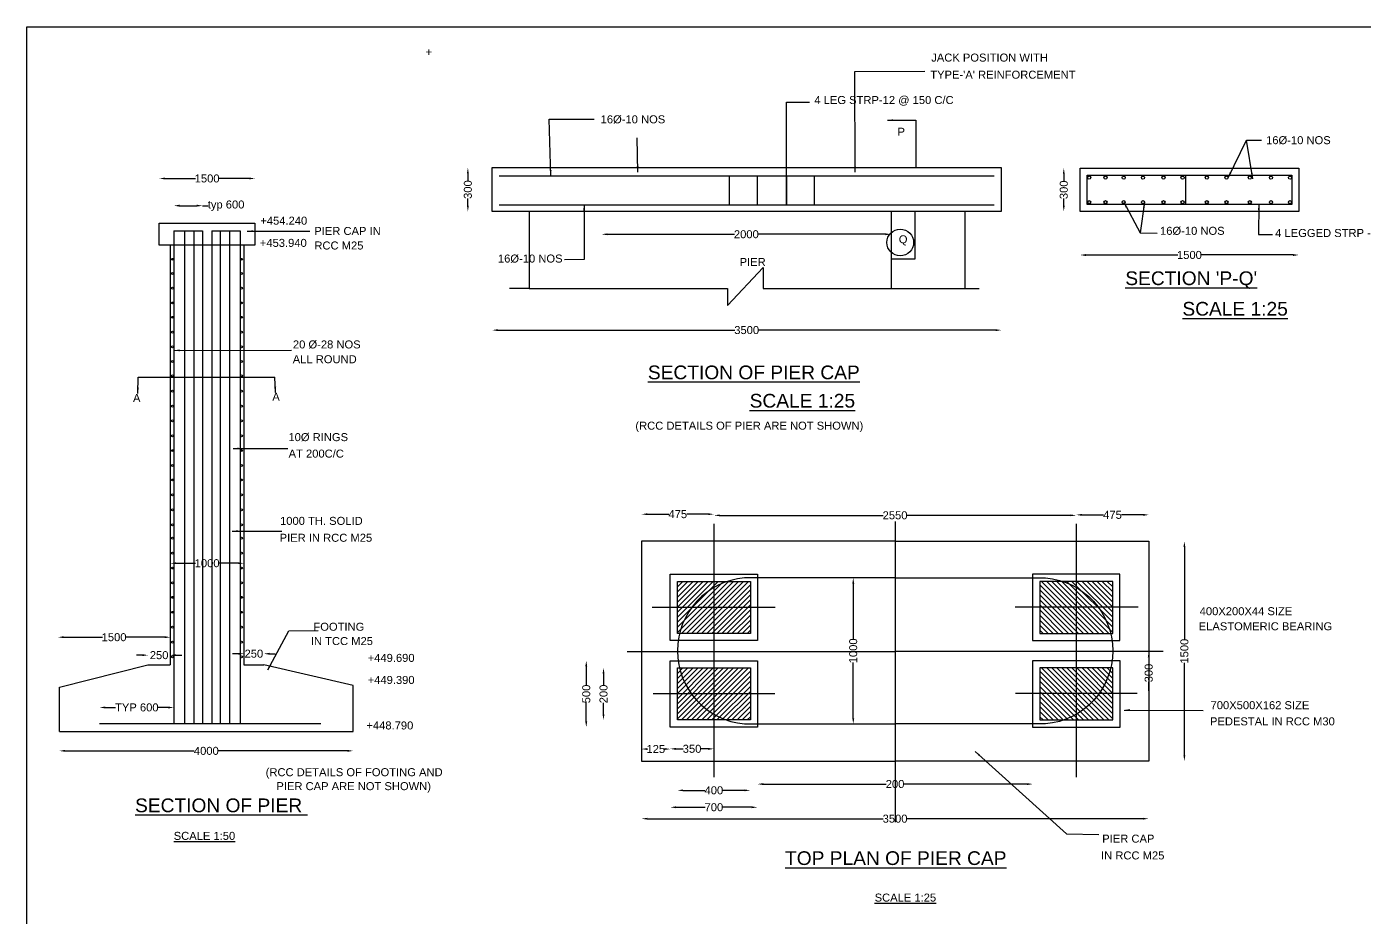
# Model space of a CAD drawing. Header units: millimetres. Extents: x -53247737 to -53220904, y 22139630 to 22157452.
# Drawn here: x -53247737 to -53236037, y 22149664 to 22157452 of the extents above; entities that cross this region are included whole.
import ezdxf

# ---------------------------------------------------------------- set-up
doc = ezdxf.new("R2010")
doc.units = ezdxf.units.MM
doc.header["$MEASUREMENT"] = 0
doc.layers.add('DIMENSION', color=7, linetype='Continuous')
doc.styles.get("Standard").update_dxf_attribs({"font": 'arial.ttf', "height": 70})
doc.dimstyles.get("Standard").update_dxf_attribs({"dimtxt": 50, "dimasz": 50, "dimexe": 0.18, "dimexo": 0.0625, "dimgap": 0.09, "dimtad": 0, "dimdec": 0, "dimzin": 0, "dimdsep": 46, "dimtxsty": 'Standard', "dimcen": 0.09, "dimse1": 1, "dimse2": 1, "dimadec": 0, "dimazin": 0, "dimtfac": 1, "dimtdec": 0, "dimtofl": 0, "dimtmove": 0, "dimatfit": 3, "dimfxl": 1, "dimtolj": 1, "dimtzin": 0, "dimarcsym": 0})

# ---------------------------------------------------------------- blocks, each defined once
blk = doc.blocks.new('*D54')
at = {"layer": 'Defpoints', "color": 0, "transparency": 16777216}
for p in [(-53246200, 22155887), (-53246450, 22155668), (-53246200, 22155668)]:
    blk.add_point(p, dxfattribs=at)
at = {"layer": 'DIMENSION', "color": 0, "lineweight": -2, "transparency": 16777216}
for p, q in [((-53246400, 22155887), (-53246250, 22155887)), ((-53246200, 22155887), (-53246150, 22155887))]:
    blk.add_line(p, q, dxfattribs=at)
at = {"layer": 'DIMENSION', "color": 0, "transparency": 16777216}
for points in [[(-53246400, 22155896), (-53246400, 22155879), (-53246450, 22155887)], [(-53246250, 22155896), (-53246250, 22155879), (-53246200, 22155887)]]:
    blk.add_solid(points, dxfattribs=at)
at = {"layer": 'DIMENSION', "color": 0, "transparency": 16777216, "insert": (-53245993, 22155887), "char_height": 70, "attachment_point": 5}
blk.add_mtext('\\A1;typ 600', dxfattribs=at)
blk = doc.blocks.new('*D55')
at = {"layer": 'Defpoints', "color": 0, "transparency": 16777216}
for p in [(-53245740, 22156125), (-53246578, 22155733), (-53245740, 22155733)]:
    blk.add_point(p, dxfattribs=at)
at = {"layer": 'DIMENSION', "color": 0, "lineweight": -2, "transparency": 16777216}
for p, q in [((-53246528, 22156125), (-53246260, 22156125)), ((-53245790, 22156125), (-53246058, 22156125))]:
    blk.add_line(p, q, dxfattribs=at)
at = {"layer": 'DIMENSION', "color": 0, "transparency": 16777216}
for points in [[(-53246528, 22156133), (-53246528, 22156117), (-53246578, 22156125)], [(-53245790, 22156133), (-53245790, 22156117), (-53245740, 22156125)]]:
    blk.add_solid(points, dxfattribs=at)
at = {"layer": 'DIMENSION', "color": 0, "transparency": 16777216, "insert": (-53246159, 22156125), "char_height": 70, "attachment_point": 5}
blk.add_mtext('\\A1;1500', dxfattribs=at)
blk = doc.blocks.new('*D56')
at = {"layer": 'Defpoints', "color": 0, "transparency": 16777216}
for p in [(-53246481, 22152760), (-53245837, 22152760), (-53245837, 22152760)]:
    blk.add_point(p, dxfattribs=at)
at = {"layer": 'DIMENSION', "color": 0, "lineweight": -2, "transparency": 16777216}
for p, q in [((-53246431, 22152760), (-53246260, 22152760)), ((-53245887, 22152760), (-53246058, 22152760))]:
    blk.add_line(p, q, dxfattribs=at)
at = {"layer": 'DIMENSION', "color": 0, "transparency": 16777216}
for points in [[(-53246431, 22152768), (-53246431, 22152752), (-53246481, 22152760)], [(-53245887, 22152768), (-53245887, 22152752), (-53245837, 22152760)]]:
    blk.add_solid(points, dxfattribs=at)
at = {"layer": 'DIMENSION', "color": 0, "transparency": 16777216, "insert": (-53246159, 22152760), "char_height": 70, "attachment_point": 5}
blk.add_mtext('\\A1;1000', dxfattribs=at)
blk = doc.blocks.new('*D57')
at = {"layer": 'Defpoints', "color": 0, "transparency": 16777216}
for p in [(-53246676, 22151956), (-53246676, 22151871), (-53246481, 22151871)]:
    blk.add_point(p, dxfattribs=at)
at = {"layer": 'DIMENSION', "color": 0, "lineweight": -2, "transparency": 16777216}
for p, q in [((-53246726, 22151956), (-53246776, 22151956)), ((-53246431, 22151956), (-53246381, 22151956))]:
    blk.add_line(p, q, dxfattribs=at)
at = {"layer": 'DIMENSION', "color": 0, "transparency": 16777216}
for points in [[(-53246726, 22151965), (-53246726, 22151948), (-53246676, 22151956)], [(-53246431, 22151965), (-53246431, 22151948), (-53246481, 22151956)]]:
    blk.add_solid(points, dxfattribs=at)
at = {"layer": 'DIMENSION', "color": 0, "transparency": 16777216, "insert": (-53246579, 22151956), "char_height": 70, "attachment_point": 5}
blk.add_mtext('\\A1;250', dxfattribs=at)
blk = doc.blocks.new('*D58')
at = {"layer": 'Defpoints', "color": 0, "transparency": 16777216}
for p in [(-53247464, 22152118), (-53247464, 22152113), (-53246481, 22152104)]:
    blk.add_point(p, dxfattribs=at)
at = {"layer": 'DIMENSION', "color": 0, "lineweight": -2, "transparency": 16777216}
for p, q in [((-53247414, 22152113), (-53247074, 22152113)), ((-53246531, 22152113), (-53246871, 22152113))]:
    blk.add_line(p, q, dxfattribs=at)
at = {"layer": 'DIMENSION', "color": 0, "transparency": 16777216}
for points in [[(-53247414, 22152122), (-53247414, 22152105), (-53247464, 22152113)], [(-53246531, 22152122), (-53246531, 22152105), (-53246481, 22152113)]]:
    blk.add_solid(points, dxfattribs=at)
at = {"layer": 'DIMENSION', "color": 0, "transparency": 16777216, "insert": (-53246973, 22152113), "char_height": 70, "attachment_point": 5}
blk.add_mtext('\\A1;1500', dxfattribs=at)
blk = doc.blocks.new('*D59')
at = {"layer": 'Defpoints', "color": 0, "transparency": 16777216}
for p in [(-53245663, 22151969), (-53245837, 22151871), (-53245663, 22151871)]:
    blk.add_point(p, dxfattribs=at)
at = {"layer": 'DIMENSION', "color": 0, "lineweight": -2, "transparency": 16777216}
for p, q in [((-53245887, 22151969), (-53245937, 22151969)), ((-53245613, 22151969), (-53245563, 22151969))]:
    blk.add_line(p, q, dxfattribs=at)
at = {"layer": 'DIMENSION', "color": 0, "transparency": 16777216}
for points in [[(-53245887, 22151977), (-53245887, 22151960), (-53245837, 22151969)], [(-53245613, 22151977), (-53245613, 22151960), (-53245663, 22151969)]]:
    blk.add_solid(points, dxfattribs=at)
at = {"layer": 'DIMENSION', "color": 0, "transparency": 16777216, "insert": (-53245750, 22151969), "char_height": 70, "attachment_point": 5}
blk.add_mtext('\\A1;250', dxfattribs=at)
blk = doc.blocks.new('*D60')
at = {"layer": 'Defpoints', "color": 0, "transparency": 16777216}
for p in [(-53247451, 22151289), (-53244882, 22151289), (-53244882, 22151119)]:
    blk.add_point(p, dxfattribs=at)
at = {"layer": 'DIMENSION', "color": 0, "lineweight": -2, "transparency": 16777216}
for p, q in [((-53247401, 22151119), (-53246272, 22151119)), ((-53244932, 22151119), (-53246060, 22151119))]:
    blk.add_line(p, q, dxfattribs=at)
at = {"layer": 'DIMENSION', "color": 0, "transparency": 16777216}
for points in [[(-53247401, 22151128), (-53247401, 22151111), (-53247451, 22151119)], [(-53244932, 22151128), (-53244932, 22151111), (-53244882, 22151119)]]:
    blk.add_solid(points, dxfattribs=at)
at = {"layer": 'DIMENSION', "color": 0, "transparency": 16777216, "insert": (-53246166, 22151119), "char_height": 70, "attachment_point": 5}
blk.add_mtext('\\A1;4000', dxfattribs=at)
blk = doc.blocks.new('*D61')
at = {"layer": 'Defpoints', "color": 0, "transparency": 16777216}
for p in [(-53247099, 22151499), (-53247099, 22151358), (-53246450, 22151358)]:
    blk.add_point(p, dxfattribs=at)
at = {"layer": 'DIMENSION', "color": 0, "lineweight": -2, "transparency": 16777216}
for p, q in [((-53247049, 22151499), (-53246961, 22151499)), ((-53246500, 22151499), (-53246587, 22151499))]:
    blk.add_line(p, q, dxfattribs=at)
at = {"layer": 'DIMENSION', "color": 0, "transparency": 16777216}
for points in [[(-53247049, 22151507), (-53247049, 22151490), (-53247099, 22151499)], [(-53246500, 22151507), (-53246500, 22151490), (-53246450, 22151499)]]:
    blk.add_solid(points, dxfattribs=at)
at = {"layer": 'DIMENSION', "color": 0, "transparency": 16777216, "insert": (-53246774, 22151499), "char_height": 70, "attachment_point": 5}
blk.add_mtext('\\A1;TYP 600', dxfattribs=at)
blk = doc.blocks.new('*D62')
at = {"layer": 'Defpoints', "color": 0, "transparency": 16777216}
for p in [(-53242842, 22151908), (-53242108, 22151908), (-53242108, 22151327)]:
    blk.add_point(p, dxfattribs=at)
at = {"layer": 'DIMENSION', "color": 0, "lineweight": -2, "transparency": 16777216}
for p, q in [((-53242842, 22151858), (-53242842, 22151695)), ((-53242842, 22151377), (-53242842, 22151540))]:
    blk.add_line(p, q, dxfattribs=at)
at = {"layer": 'DIMENSION', "color": 0, "transparency": 16777216}
for points in [[(-53242851, 22151858), (-53242834, 22151858), (-53242842, 22151908)], [(-53242851, 22151377), (-53242834, 22151377), (-53242842, 22151327)]]:
    blk.add_solid(points, dxfattribs=at)
at = {"layer": 'DIMENSION', "color": 0, "transparency": 16777216, "insert": (-53242842, 22151617), "char_height": 70, "attachment_point": 5, "rotation": 90}
blk.add_mtext('\\A1;500', dxfattribs=at)
blk = doc.blocks.new('*D63')
at = {"layer": 'Defpoints', "color": 0, "transparency": 16777216}
for p in [(-53242691, 22151845), (-53242045, 22151845), (-53242045, 22151390)]:
    blk.add_point(p, dxfattribs=at)
at = {"layer": 'DIMENSION', "color": 0, "lineweight": -2, "transparency": 16777216}
for p, q in [((-53242691, 22151795), (-53242691, 22151695)), ((-53242691, 22151440), (-53242691, 22151539))]:
    blk.add_line(p, q, dxfattribs=at)
at = {"layer": 'DIMENSION', "color": 0, "transparency": 16777216}
for points in [[(-53242700, 22151795), (-53242683, 22151795), (-53242691, 22151845)], [(-53242700, 22151440), (-53242683, 22151440), (-53242691, 22151390)]]:
    blk.add_solid(points, dxfattribs=at)
at = {"layer": 'DIMENSION', "color": 0, "transparency": 16777216, "insert": (-53242691, 22151617), "char_height": 70, "attachment_point": 5, "rotation": 90}
blk.add_mtext('\\A1;200', dxfattribs=at)
blk = doc.blocks.new('*D64')
at = {"layer": 'Defpoints', "color": 0, "transparency": 16777216}
for p in [(-53242359, 22151327), (-53242108, 22151327), (-53242359, 22151135)]:
    blk.add_point(p, dxfattribs=at)
at = {"layer": 'DIMENSION', "color": 0, "lineweight": -2, "transparency": 16777216}
for p, q in [((-53242309, 22151135), (-53242308, 22151135)), ((-53242158, 22151135), (-53242159, 22151135))]:
    blk.add_line(p, q, dxfattribs=at)
at = {"layer": 'DIMENSION', "color": 0, "transparency": 16777216}
for points in [[(-53242309, 22151144), (-53242309, 22151127), (-53242359, 22151135)], [(-53242158, 22151144), (-53242158, 22151127), (-53242108, 22151135)]]:
    blk.add_solid(points, dxfattribs=at)
at = {"layer": 'DIMENSION', "color": 0, "transparency": 16777216, "insert": (-53242234, 22151135), "char_height": 70, "attachment_point": 5}
blk.add_mtext('\\A1;125', dxfattribs=at)
blk = doc.blocks.new('*D65')
at = {"layer": 'Defpoints', "color": 0, "transparency": 16777216}
for p in [(-53242108, 22151327), (-53241726, 22151327), (-53241726, 22151137)]:
    blk.add_point(p, dxfattribs=at)
at = {"layer": 'DIMENSION', "color": 0, "lineweight": -2, "transparency": 16777216}
for p, q in [((-53242058, 22151137), (-53241994, 22151137)), ((-53241776, 22151137), (-53241839, 22151137))]:
    blk.add_line(p, q, dxfattribs=at)
at = {"layer": 'DIMENSION', "color": 0, "transparency": 16777216}
for points in [[(-53242058, 22151145), (-53242058, 22151128), (-53242108, 22151137)], [(-53241776, 22151145), (-53241776, 22151128), (-53241726, 22151137)]]:
    blk.add_solid(points, dxfattribs=at)
at = {"layer": 'DIMENSION', "color": 0, "transparency": 16777216, "insert": (-53241917, 22151137), "char_height": 70, "attachment_point": 5}
blk.add_mtext('\\A1;350', dxfattribs=at)
blk = doc.blocks.new('*D66')
at = {"layer": 'Defpoints', "color": 0, "transparency": 16777216}
for p in [(-53242108, 22151327), (-53241344, 22151327), (-53241344, 22150626)]:
    blk.add_point(p, dxfattribs=at)
at = {"layer": 'DIMENSION', "color": 0, "lineweight": -2, "transparency": 16777216}
for p, q in [((-53242058, 22150626), (-53241803, 22150626)), ((-53241394, 22150626), (-53241649, 22150626))]:
    blk.add_line(p, q, dxfattribs=at)
at = {"layer": 'DIMENSION', "color": 0, "transparency": 16777216}
for points in [[(-53242058, 22150634), (-53242058, 22150618), (-53242108, 22150626)], [(-53241394, 22150634), (-53241394, 22150618), (-53241344, 22150626)]]:
    blk.add_solid(points, dxfattribs=at)
at = {"layer": 'DIMENSION', "color": 0, "transparency": 16777216, "insert": (-53241726, 22150626), "char_height": 70, "attachment_point": 5}
blk.add_mtext('\\A1;700', dxfattribs=at)
blk = doc.blocks.new('*D67')
at = {"layer": 'Defpoints', "color": 0, "transparency": 16777216}
for p in [(-53242045, 22151390), (-53241407, 22151390), (-53241407, 22150774)]:
    blk.add_point(p, dxfattribs=at)
at = {"layer": 'DIMENSION', "color": 0, "lineweight": -2, "transparency": 16777216}
for p, q in [((-53241995, 22150774), (-53241804, 22150774)), ((-53241457, 22150774), (-53241647, 22150774))]:
    blk.add_line(p, q, dxfattribs=at)
at = {"layer": 'DIMENSION', "color": 0, "transparency": 16777216}
for points in [[(-53241995, 22150782), (-53241995, 22150766), (-53242045, 22150774)], [(-53241457, 22150782), (-53241457, 22150766), (-53241407, 22150774)]]:
    blk.add_solid(points, dxfattribs=at)
at = {"layer": 'DIMENSION', "color": 0, "transparency": 16777216, "insert": (-53241726, 22150774), "char_height": 70, "attachment_point": 5}
blk.add_mtext('\\A1;400', dxfattribs=at)
blk = doc.blocks.new('*D68')
at = {"layer": 'Defpoints', "color": 0, "transparency": 16777216}
for p in [(-53241344, 22151327), (-53238937, 22151327), (-53238937, 22150829)]:
    blk.add_point(p, dxfattribs=at)
at = {"layer": 'DIMENSION', "color": 0, "lineweight": -2, "transparency": 16777216}
for p, q in [((-53241294, 22150829), (-53240218, 22150829)), ((-53238987, 22150829), (-53240063, 22150829))]:
    blk.add_line(p, q, dxfattribs=at)
at = {"layer": 'DIMENSION', "color": 0, "transparency": 16777216}
for points in [[(-53241294, 22150837), (-53241294, 22150820), (-53241344, 22150829)], [(-53238987, 22150837), (-53238987, 22150820), (-53238937, 22150829)]]:
    blk.add_solid(points, dxfattribs=at)
at = {"layer": 'DIMENSION', "color": 0, "transparency": 16777216, "insert": (-53240141, 22150829), "char_height": 70, "attachment_point": 5}
blk.add_mtext('\\A1;200', dxfattribs=at)
blk = doc.blocks.new('*D69')
at = {"layer": 'Defpoints', "color": 0, "transparency": 16777216}
for p in [(-53242359, 22151029), (-53237922, 22151029), (-53237922, 22150526)]:
    blk.add_point(p, dxfattribs=at)
at = {"layer": 'DIMENSION', "color": 0, "lineweight": -2, "transparency": 16777216}
for p, q in [((-53242309, 22150526), (-53240245, 22150526)), ((-53237972, 22150526), (-53240036, 22150526))]:
    blk.add_line(p, q, dxfattribs=at)
at = {"layer": 'DIMENSION', "color": 0, "transparency": 16777216}
for points in [[(-53242309, 22150534), (-53242309, 22150518), (-53242359, 22150526)], [(-53237972, 22150534), (-53237972, 22150518), (-53237922, 22150526)]]:
    blk.add_solid(points, dxfattribs=at)
at = {"layer": 'DIMENSION', "color": 0, "transparency": 16777216, "insert": (-53240141, 22150526), "char_height": 70, "attachment_point": 5}
blk.add_mtext('\\A1;3500', dxfattribs=at)
blk = doc.blocks.new('*D70')
at = {"layer": 'Defpoints', "color": 0, "transparency": 16777216}
for p in [(-53240443, 22152632), (-53240507, 22151355), (-53240443, 22151355)]:
    blk.add_point(p, dxfattribs=at)
at = {"layer": 'DIMENSION', "color": 0, "lineweight": -2, "transparency": 16777216}
for p, q in [((-53240507, 22152582), (-53240507, 22152095)), ((-53240507, 22151405), (-53240507, 22151892))]:
    blk.add_line(p, q, dxfattribs=at)
at = {"layer": 'DIMENSION', "color": 0, "transparency": 16777216}
for points in [[(-53240515, 22152582), (-53240498, 22152582), (-53240507, 22152632)], [(-53240515, 22151405), (-53240498, 22151405), (-53240507, 22151355)]]:
    blk.add_solid(points, dxfattribs=at)
at = {"layer": 'DIMENSION', "color": 0, "transparency": 16777216, "insert": (-53240507, 22151994), "char_height": 70, "attachment_point": 5, "rotation": 90}
blk.add_mtext('\\A1;1000', dxfattribs=at)
blk = doc.blocks.new('*D71')
at = {"layer": 'Defpoints', "color": 0, "transparency": 16777216}
for p in [(-53237922, 22151988), (-53237922, 22151611), (-53237922, 22151611)]:
    blk.add_point(p, dxfattribs=at)
at = {"layer": 'DIMENSION', "color": 0, "lineweight": -2, "transparency": 16777216}
for p, q in [((-53237922, 22151938), (-53237922, 22151877)), ((-53237922, 22151661), (-53237922, 22151722))]:
    blk.add_line(p, q, dxfattribs=at)
at = {"layer": 'DIMENSION', "color": 0, "transparency": 16777216}
for points in [[(-53237930, 22151938), (-53237913, 22151938), (-53237922, 22151988)], [(-53237930, 22151661), (-53237913, 22151661), (-53237922, 22151611)]]:
    blk.add_solid(points, dxfattribs=at)
at = {"layer": 'DIMENSION', "color": 0, "transparency": 16777216, "insert": (-53237922, 22151800), "char_height": 70, "attachment_point": 5, "rotation": 90}
blk.add_mtext('\\A1;300', dxfattribs=at)
blk = doc.blocks.new('*D72')
at = {"layer": 'Defpoints', "color": 0, "transparency": 16777216}
for p in [(-53237922, 22152953), (-53237610, 22152953), (-53237922, 22151029)]:
    blk.add_point(p, dxfattribs=at)
at = {"layer": 'DIMENSION', "color": 0, "lineweight": -2, "transparency": 16777216}
for p, q in [((-53237610, 22152903), (-53237610, 22152092)), ((-53237610, 22151079), (-53237610, 22151889))]:
    blk.add_line(p, q, dxfattribs=at)
at = {"layer": 'DIMENSION', "color": 0, "transparency": 16777216}
for points in [[(-53237618, 22152903), (-53237602, 22152903), (-53237610, 22152953)], [(-53237618, 22151079), (-53237602, 22151079), (-53237610, 22151029)]]:
    blk.add_solid(points, dxfattribs=at)
at = {"layer": 'DIMENSION', "color": 0, "transparency": 16777216, "insert": (-53237610, 22151991), "char_height": 70, "attachment_point": 5, "rotation": 90}
blk.add_mtext('\\A1;1500', dxfattribs=at)
blk = doc.blocks.new('*D73')
at = {"layer": 'Defpoints', "color": 0, "transparency": 16777216}
for p in [(-53238556, 22153104), (-53237922, 22153183), (-53237922, 22153099)]:
    blk.add_point(p, dxfattribs=at)
at = {"layer": 'DIMENSION', "color": 0, "lineweight": -2, "transparency": 16777216}
for p, q in [((-53238506, 22153183), (-53238318, 22153183)), ((-53237972, 22153183), (-53238160, 22153183))]:
    blk.add_line(p, q, dxfattribs=at)
at = {"layer": 'DIMENSION', "color": 0, "transparency": 16777216}
for points in [[(-53238506, 22153192), (-53238506, 22153175), (-53238556, 22153183)], [(-53237972, 22153192), (-53237972, 22153175), (-53237922, 22153183)]]:
    blk.add_solid(points, dxfattribs=at)
at = {"layer": 'DIMENSION', "color": 0, "transparency": 16777216, "insert": (-53238239, 22153183), "char_height": 70, "attachment_point": 5}
blk.add_mtext('\\A1;475', dxfattribs=at)
blk = doc.blocks.new('*D74')
at = {"layer": 'Defpoints', "color": 0, "transparency": 16777216}
for p in [(-53241725, 22153179), (-53241725, 22152953), (-53238556, 22152953)]:
    blk.add_point(p, dxfattribs=at)
at = {"layer": 'DIMENSION', "color": 0, "lineweight": -2, "transparency": 16777216}
for p, q in [((-53241675, 22153179), (-53240246, 22153179)), ((-53238606, 22153179), (-53240035, 22153179))]:
    blk.add_line(p, q, dxfattribs=at)
at = {"layer": 'DIMENSION', "color": 0, "transparency": 16777216}
for points in [[(-53241675, 22153187), (-53241675, 22153171), (-53241725, 22153179)], [(-53238606, 22153187), (-53238606, 22153171), (-53238556, 22153179)]]:
    blk.add_solid(points, dxfattribs=at)
at = {"layer": 'DIMENSION', "color": 0, "transparency": 16777216, "insert": (-53240141, 22153179), "char_height": 70, "attachment_point": 5}
blk.add_mtext('\\A1;2550', dxfattribs=at)
blk = doc.blocks.new('*D75')
at = {"layer": 'Defpoints', "color": 0, "transparency": 16777216}
for p in [(-53242359, 22153189), (-53242359, 22152953), (-53241725, 22152953)]:
    blk.add_point(p, dxfattribs=at)
at = {"layer": 'DIMENSION', "color": 0, "lineweight": -2, "transparency": 16777216}
for p, q in [((-53242309, 22153189), (-53242121, 22153189)), ((-53241775, 22153189), (-53241963, 22153189))]:
    blk.add_line(p, q, dxfattribs=at)
at = {"layer": 'DIMENSION', "color": 0, "transparency": 16777216}
for points in [[(-53242309, 22153197), (-53242309, 22153181), (-53242359, 22153189)], [(-53241775, 22153197), (-53241775, 22153181), (-53241725, 22153189)]]:
    blk.add_solid(points, dxfattribs=at)
at = {"layer": 'DIMENSION', "color": 0, "transparency": 16777216, "insert": (-53242042, 22153189), "char_height": 70, "attachment_point": 5}
blk.add_mtext('\\A1;475', dxfattribs=at)
blk = doc.blocks.new('*D76')
at = {"layer": 'Defpoints', "color": 0, "transparency": 16777216}
for p in [(-53243665, 22155836), (-53239212, 22155836), (-53239212, 22154799)]:
    blk.add_point(p, dxfattribs=at)
at = {"layer": 'DIMENSION', "color": 0, "lineweight": -2, "transparency": 16777216}
for p, q in [((-53243615, 22154799), (-53241543, 22154799)), ((-53239262, 22154799), (-53241334, 22154799))]:
    blk.add_line(p, q, dxfattribs=at)
at = {"layer": 'DIMENSION', "color": 0, "transparency": 16777216}
for points in [[(-53243615, 22154807), (-53243615, 22154790), (-53243665, 22154799)], [(-53239262, 22154807), (-53239262, 22154790), (-53239212, 22154799)]]:
    blk.add_solid(points, dxfattribs=at)
at = {"layer": 'DIMENSION', "color": 0, "transparency": 16777216, "insert": (-53241439, 22154799), "char_height": 70, "attachment_point": 5}
blk.add_mtext('\\A1;3500', dxfattribs=at)
blk = doc.blocks.new('*D77')
at = {"layer": 'Defpoints', "color": 0, "transparency": 16777216}
for p in [(-53240175, 22155651), (-53242708, 22155625), (-53240175, 22155637)]:
    blk.add_point(p, dxfattribs=at)
at = {"layer": 'DIMENSION', "color": 0, "lineweight": -2, "transparency": 16777216}
for p, q in [((-53242658, 22155637), (-53241547, 22155637)), ((-53240225, 22155637), (-53241337, 22155637))]:
    blk.add_line(p, q, dxfattribs=at)
at = {"layer": 'DIMENSION', "color": 0, "transparency": 16777216}
for points in [[(-53242658, 22155645), (-53242658, 22155629), (-53242708, 22155637)], [(-53240225, 22155645), (-53240225, 22155629), (-53240175, 22155637)]]:
    blk.add_solid(points, dxfattribs=at)
at = {"layer": 'DIMENSION', "color": 0, "transparency": 16777216, "insert": (-53241442, 22155637), "char_height": 70, "attachment_point": 5}
blk.add_mtext('\\A1;2000', dxfattribs=at)
blk = doc.blocks.new('*D78')
at = {"layer": 'Defpoints', "color": 0, "transparency": 16777216}
for p in [(-53243878, 22156220), (-53243665, 22156220), (-53243665, 22155836)]:
    blk.add_point(p, dxfattribs=at)
at = {"layer": 'DIMENSION', "color": 0, "lineweight": -2, "transparency": 16777216}
for p, q in [((-53243878, 22156170), (-53243878, 22156105)), ((-53243878, 22155886), (-53243878, 22155951))]:
    blk.add_line(p, q, dxfattribs=at)
at = {"layer": 'DIMENSION', "color": 0, "transparency": 16777216}
for points in [[(-53243886, 22156170), (-53243870, 22156170), (-53243878, 22156220)], [(-53243886, 22155886), (-53243870, 22155886), (-53243878, 22155836)]]:
    blk.add_solid(points, dxfattribs=at)
at = {"layer": 'DIMENSION', "color": 0, "transparency": 16777216, "insert": (-53243878, 22156028), "char_height": 70, "attachment_point": 5, "rotation": 90}
blk.add_mtext('\\A1;300', dxfattribs=at)
blk = doc.blocks.new('*D79')
at = {"layer": 'Defpoints', "color": 0, "transparency": 16777216}
for p in [(-53238522, 22156216), (-53238665, 22155837), (-53238522, 22155837)]:
    blk.add_point(p, dxfattribs=at)
at = {"layer": 'DIMENSION', "color": 0, "lineweight": -2, "transparency": 16777216}
for p, q in [((-53238665, 22156166), (-53238665, 22156103)), ((-53238665, 22155887), (-53238665, 22155949))]:
    blk.add_line(p, q, dxfattribs=at)
at = {"layer": 'DIMENSION', "color": 0, "transparency": 16777216}
for points in [[(-53238673, 22156166), (-53238657, 22156166), (-53238665, 22156216)], [(-53238673, 22155887), (-53238657, 22155887), (-53238665, 22155837)]]:
    blk.add_solid(points, dxfattribs=at)
at = {"layer": 'DIMENSION', "color": 0, "transparency": 16777216, "insert": (-53238665, 22156026), "char_height": 70, "attachment_point": 5, "rotation": 90}
blk.add_mtext('\\A1;300', dxfattribs=at)
blk = doc.blocks.new('*D80')
at = {"layer": 'Defpoints', "color": 0, "transparency": 16777216}
for p in [(-53238522, 22155837), (-53236609, 22155837), (-53236609, 22155456)]:
    blk.add_point(p, dxfattribs=at)
at = {"layer": 'DIMENSION', "color": 0, "lineweight": -2, "transparency": 16777216}
for p, q in [((-53238472, 22155456), (-53237667, 22155456)), ((-53236659, 22155456), (-53237465, 22155456))]:
    blk.add_line(p, q, dxfattribs=at)
at = {"layer": 'DIMENSION', "color": 0, "transparency": 16777216}
for points in [[(-53238472, 22155464), (-53238472, 22155447), (-53238522, 22155456)], [(-53236659, 22155464), (-53236659, 22155447), (-53236609, 22155456)]]:
    blk.add_solid(points, dxfattribs=at)
at = {"layer": 'DIMENSION', "color": 0, "transparency": 16777216, "insert": (-53237566, 22155456), "char_height": 70, "attachment_point": 5}
blk.add_mtext('\\A1;1500', dxfattribs=at)

msp = doc.modelspace()

# ---------------------------------------------------------------- hatches: boundary and pattern name
at = {"layer": 'DIMENSION'}
h = msp.add_hatch(dxfattribs=at)
h.set_pattern_fill('ANSI31', color=0, scale=250, style=0)
h.set_pattern_definition([(45, (0, 0), (-22.097086912, 22.097086912), [])])
h.paths.add_polyline_path([(-53242044.7, 22152601), (-53241406.6, 22152601), (-53241406.6, 22152146.3), (-53242044.7, 22152146.3)])
h = msp.add_hatch(dxfattribs=at)
h.set_pattern_fill('ANSI31', color=0, scale=250, style=0)
h.set_pattern_definition([(135, (-106480281.045, 0), (22.097086912, 22.097086912), [])])
h.paths.add_polyline_path([(-53238236.4, 22152601), (-53238874.5, 22152601), (-53238874.5, 22152146.3), (-53238236.4, 22152146.3)])
h = msp.add_hatch(dxfattribs=at)
h.set_pattern_fill('ANSI31', color=0, scale=250, style=0)
h.set_pattern_definition([(45, (-0.076, -756.382), (-22.097086912, 22.097086912), [])])
h.paths.add_polyline_path([(-53242044.8, 22151844.7), (-53241406.6, 22151844.7), (-53241406.6, 22151390), (-53242044.8, 22151390)])
h = msp.add_hatch(dxfattribs=at)
h.set_pattern_fill('ANSI31', color=0, scale=250, style=0)
h.set_pattern_definition([(135, (-106480280.97, -756.382), (22.097086912, 22.097086912), [])])
h.paths.add_polyline_path([(-53238236.3, 22151844.7), (-53238874.4, 22151844.7), (-53238874.4, 22151390), (-53238236.3, 22151390)])

# ---------------------------------------------------------------- linework, layer by layer
at = {"layer": 'DIMENSION', "color": 0}
for points in [[(-53220948.9, 22139629.9), (-53247736.9, 22139629.9), (-53247736.9, 22157452), (-53220948.9, 22157452)], [(-53243665.3, 22156219.9), (-53239211.8, 22156219.9), (-53239211.8, 22155836.4), (-53243665.3, 22155836.4)], [(-53238522.5, 22156215.5), (-53236609.2, 22156215.5), (-53236609.2, 22155836.8), (-53238522.5, 22155836.8)], [(-53238460.5, 22156153.6), (-53236671.2, 22156153.6), (-53236671.2, 22155898.8), (-53238460.5, 22155898.8)], [(-53246578.4, 22155733), (-53245740.2, 22155733), (-53245740.2, 22155543.2), (-53246578.4, 22155543.2)], [(-53242107.7, 22152664.1), (-53241343.5, 22152664.1), (-53241343.5, 22152083.3), (-53242107.7, 22152083.3)], [(-53238173.3, 22152664.1), (-53238937.5, 22152664.1), (-53238937.5, 22152083.3), (-53238173.3, 22152083.3)], [(-53242044.7, 22152601), (-53241406.6, 22152601), (-53241406.6, 22152146.3), (-53242044.7, 22152146.3)], [(-53238236.4, 22152601), (-53238874.5, 22152601), (-53238874.5, 22152146.3), (-53238236.4, 22152146.3)], [(-53242107.8, 22151907.7), (-53241343.6, 22151907.7), (-53241343.6, 22151326.9), (-53242107.8, 22151326.9)], [(-53238173.2, 22151907.7), (-53238937.5, 22151907.7), (-53238937.5, 22151326.9), (-53238173.2, 22151326.9)], [(-53242044.8, 22151844.7), (-53241406.6, 22151844.7), (-53241406.6, 22151390), (-53242044.8, 22151390)], [(-53238236.3, 22151844.7), (-53238874.4, 22151844.7), (-53238874.4, 22151390), (-53238236.3, 22151390)]]:
    msp.add_lwpolyline(points, close=True, dxfattribs=at)
for points in [[(-53243602.9, 22156149), (-53239272.8, 22156149)], [(-53241593.2, 22156149), (-53241593.2, 22155895.1)], [(-53241346.6, 22156149), (-53241346.6, 22155895.1)], [(-53241090.1, 22156149), (-53241090.1, 22155895.1)], [(-53240847.6, 22156149), (-53240847.6, 22155895.1)], [(-53237601.2, 22156153.6), (-53237601.2, 22155898.8)], [(-53243602.9, 22155895.1), (-53239272.8, 22155895.1)], [(-53243342.3, 22155836.4), (-53243342.3, 22155163.8), (-53243514.1, 22155163.8)], [(-53240174.8, 22155836.4), (-53240174.8, 22155163.8)], [(-53240174.8, 22155422.5), (-53239964.8, 22155422.5), (-53239964.8, 22155836.4)], [(-53239530.4, 22155836.4), (-53239530.4, 22155163.8)], [(-53246449.5, 22155668.3), (-53246449.5, 22151358.5)], [(-53246449.5, 22155668.3), (-53246199.9, 22155668.3), (-53246199.9, 22151358.5)], [(-53246355.5, 22155668.3), (-53246355.5, 22151358.5)], [(-53246274.1, 22155668.3), (-53246274.1, 22151358.5)], [(-53246119.2, 22155668.3), (-53246119.2, 22151358.5)], [(-53246119.2, 22155668.3), (-53245869.6, 22155668.3), (-53245869.6, 22151358.5)], [(-53246045.1, 22155668.3), (-53246045.1, 22151358.5)], [(-53245962.9, 22155668.3), (-53245962.9, 22151358.5)], [(-53246481.1, 22155543.2), (-53246481.1, 22151871)], [(-53245836.8, 22155543.2), (-53245836.8, 22151871)], [(-53243342.3, 22155163.8), (-53241606.9, 22155163.8), (-53241606.9, 22155013.9), (-53241295.6, 22155345.2), (-53241295.6, 22155163.8), (-53239406.4, 22155163.8)], [(-53241725.1, 22153103.5), (-53241725.1, 22150889.6), (-53241725.1, 22150889.6)], [(-53240140.5, 22153124), (-53240140.5, 22150495.8)], [(-53240140.5, 22153124), (-53240140.5, 22150495.8)], [(-53238555.9, 22153103.5), (-53238555.9, 22150889.6), (-53238555.9, 22150889.6)], [(-53240140.5, 22152952.6), (-53242359.2, 22152952.6), (-53242359.2, 22151028.7), (-53240140.5, 22151028.7)], [(-53240140.5, 22152952.6), (-53237921.8, 22152952.6), (-53237921.8, 22151028.7), (-53240140.5, 22151028.7)], [(-53242267.2, 22152376.3), (-53241190.2, 22152376.3)], [(-53238013.9, 22152376.3), (-53239090.8, 22152376.3)], [(-53242484.4, 22151988.4), (-53240140.5, 22151988.4)], [(-53237796.7, 22151988.4), (-53240140.5, 22151988.4)], [(-53247451, 22151289.2), (-53244881.6, 22151289.2), (-53244881.6, 22151690.5), (-53245662.8, 22151871)], [(-53247451, 22151289.2), (-53247451, 22151677), (-53246676.4, 22151871)], [(-53246676.4, 22151871), (-53246481.1, 22151871)], [(-53245836.8, 22151871), (-53245662.8, 22151871)], [(-53242258.1, 22151619.9), (-53241192.3, 22151619.9)], [(-53238022.9, 22151619.9), (-53239088.7, 22151619.9)], [(-53247099.1, 22151358.5), (-53245163.6, 22151358.5)]]:
    msp.add_lwpolyline(points, dxfattribs=at)
for points in [[(-53240140.5, 22152632.4), (-53241457.4, 22152632.4, 0.9184117), (-53241457.4, 22151354.8), (-53240140.5, 22151354.8)], [(-53240140.5, 22152632.4), (-53238823.6, 22152632.4, -0.9184117), (-53238823.6, 22151354.8), (-53240140.5, 22151354.8)]]:
    msp.add_lwpolyline(points, format="xyb", dxfattribs=at)
for centre, radius in [((-53238442.9, 22156132.7), 13.7), ((-53238300.1, 22156132.7), 13.7), ((-53238140.7, 22156132.7), 13.7), ((-53237972.5, 22156132.7), 13.7), ((-53237793.2, 22156132.7), 13.7), ((-53237626, 22156132.7), 13.7), ((-53237414, 22156132.7), 13.7), ((-53237241.4, 22156132.7), 13.7), ((-53237037.7, 22156132.7), 13.7), ((-53236852.9, 22156132.7), 13.7), ((-53236685.7, 22156132.7), 13.7), ((-53238442.9, 22155917.7), 13.7), ((-53238300.1, 22155917.7), 13.7), ((-53238140.7, 22155917.7), 13.7), ((-53237972.5, 22155917.7), 13.7), ((-53237793.2, 22155917.7), 13.7), ((-53237626, 22155917.7), 13.7), ((-53237414, 22155917.7), 13.7), ((-53237241.4, 22155917.7), 13.7), ((-53237037.7, 22155917.7), 13.7), ((-53236852.9, 22155917.7), 13.7), ((-53236685.7, 22155917.7), 13.7), ((-53240095.2, 22155565.3), 116.8), ((-53246461, 22155418.2), 8.26), ((-53245858.2, 22155418.2), 8.26), ((-53246461, 22155293.8), 8.26), ((-53245858.2, 22155293.8), 8.26), ((-53246461, 22155165.4), 8.26), ((-53245858.2, 22155165.4), 8.26), ((-53246461, 22155036.4), 8.26), ((-53245858.2, 22155036.4), 8.26), ((-53246461, 22154911), 8.26), ((-53245858.2, 22154911), 8.26), ((-53246461, 22154781.5), 8.26), ((-53245858.2, 22154781.5), 8.26), ((-53246461, 22154652.5), 8.26), ((-53245858.2, 22154652.5), 8.26), ((-53246461, 22154524.1), 8.26), ((-53245858.2, 22154524.1), 8.26), ((-53246461, 22154399.2), 8.26), ((-53245858.2, 22154399.2), 8.26), ((-53246461, 22154265.7), 8.26), ((-53245858.2, 22154265.7), 8.26), ((-53246461, 22154134.7), 8.26), ((-53245858.2, 22154134.7), 8.26), ((-53246461, 22154006.2), 8.26), ((-53245858.2, 22154006.2), 8.26), ((-53246461, 22153875.3), 8.26), ((-53245858.2, 22153875.3), 8.26), ((-53246461, 22153744.8), 8.26), ((-53245858.2, 22153744.8), 8.26), ((-53246461, 22153614.3), 8.26), ((-53245858.2, 22153614.3), 8.26), ((-53246461, 22153488.4), 8.26), ((-53245858.2, 22153488.4), 8.26), ((-53246461, 22153357.5), 8.26), ((-53245858.2, 22153357.5), 8.26), ((-53246461, 22153227), 8.26), ((-53245858.2, 22153227), 8.26), ((-53246461, 22153096.6), 8.26), ((-53245858.2, 22153096.6), 8.26), ((-53246461, 22152979.8), 8.26), ((-53245858.2, 22152979.8), 8.26), ((-53246461, 22152848.9), 8.26), ((-53245858.2, 22152848.9), 8.26), ((-53246461, 22152718.4), 8.26), ((-53245858.2, 22152718.4), 8.26), ((-53246461, 22152587.9), 8.26), ((-53245858.2, 22152587.9), 8.26), ((-53246461, 22152462), 8.26), ((-53245858.2, 22152462), 8.26), ((-53246461, 22152331.1), 8.26), ((-53245858.2, 22152331.1), 8.26), ((-53246461, 22152200.6), 8.26), ((-53245858.2, 22152200.6), 8.26), ((-53246461, 22152070.1), 8.26), ((-53245858.2, 22152070.1), 8.26), ((-53246461, 22151941.7), 8.26), ((-53245858.2, 22151941.7), 8.26)]:
    msp.add_circle(centre, radius, dxfattribs=at)

# ---------------------------------------------------------------- texts
for s, height, p in [('+', 70, (-53244247.7, 22157196.8)), ('JACK POSITION WITH ', 70, (-53239824.7, 22157147.4)), ("TYPE-'A' REINFORCEMENT", 70, (-53239833, 22156997.8)), ('4 LEG STRP-12 @ 150 C/C', 70, (-53240847.3, 22156776.2)), ('16Ø-10 NOS', 70, (-53242716.6, 22156607.5)), ('P', 70, (-53240119.4, 22156498.9)), ('16Ø-10 NOS', 70, (-53236895.2, 22156425.1)), ('+454.240', 70, (-53245693.8, 22155721.1)), ('PIER CAP IN ', 70, (-53245221.6, 22155631.1)), ('16Ø-10 NOS', 70, (-53237823.2, 22155632.4)), ('4 LEGGED STRP -12Ø @ 150 C/C', 70, (-53236815.6, 22155613.4)), ('+453.940', 70, (-53245697.9, 22155526.9)), ('RCC M25', 70, (-53245220.7, 22155504)), ('Q', 70, (-53240108.3, 22155558)), ('16Ø-10 NOS', 70, (-53243614.9, 22155389.8)), ('PIER', 70, (-53241500.8, 22155359.9)), ("%%USECTION 'P-Q'", 120, (-53238127, 22155192.7)), ('%%USCALE 1:25', 120, (-53237627.6, 22154925.6)), ('20 Ø-28 NOS ', 70, (-53245408.4, 22154638.8)), ('ALL ROUND', 70, (-53245410, 22154509.1)), ('%%USECTION OF PIER CAP', 120, (-53242303.4, 22154369.3)), ('A', 70, (-53245588.6, 22154181.6)), ('%%USCALE 1:25', 120, (-53241413.1, 22154121.4)), ('A', 70, (-53246807.3, 22154170.4)), ('10Ø RINGS ', 70, (-53245447.7, 22153828.1)), ('(RCC DETAILS OF PIER ARE NOT SHOWN)', 70, (-53242412.8, 22153928.3)), ('AT 200C/C', 70, (-53245446.2, 22153684)), ('1000 TH. SOLID ', 70, (-53245521, 22153095.7)), ('PIER IN RCC M25', 70, (-53245524.6, 22152948)), ('400X200X44 SIZE ', 70, (-53237476.3, 22152305.7)), ('FOOTING ', 70, (-53245229.2, 22152169.8)), ('ELASTOMERIC BEARING', 70, (-53237484.9, 22152173.8)), ('IN TCC M25', 70, (-53245251.6, 22152044.6)), ('+449.690', 70, (-53244754.7, 22151897.4)), ('+449.390', 70, (-53244754.7, 22151704.5)), ('700X500X162 SIZE ', 70, (-53237381.1, 22151483.8)), ('+448.790', 70, (-53244765.8, 22151306.6)), ('PEDESTAL IN RCC M30', 70, (-53237386.2, 22151342.4)), ('(RCC DETAILS OF FOOTING AND ', 70, (-53245646.9, 22150897.8)), ('PIER CAP ARE NOT SHOWN)', 70, (-53245553.2, 22150775.7)), ('%%USECTION OF PIER ', 120, (-53246789.5, 22150582.8)), ('%%USCALE 1:50', 70, (-53246451.3, 22150340.9)), ('PIER CAP', 70, (-53238328.7, 22150316.4)), ('%%UTOP PLAN OF PIER CAP', 120, (-53241103.5, 22150121.2)), (' IN RCC M25', 70, (-53238366.1, 22150169.8)), ('%%USCALE 1:25', 70, (-53240319.8, 22149801.2))]:
    msp.add_text(s, height=height, dxfattribs=at).set_placement(p)

# ---------------------------------------------------------------- dimensions: what is measured, and where the dimension line sits
for base, p1, p2, text, picture, middle in [((-53245740.2, 22156125), (-53246578.4, 22155733), (-53245740.2, 22155733), '1500', '*D55', (-53246159.3, 22156125)), ((-53246199.9, 22155887.3), (-53246449.5, 22155668.3), (-53246199.9, 22155668.3), 'typ 600', '*D54', (-53245992.6, 22155887.3)), ((-53239211.8, 22154798.6), (-53243665.3, 22155836.4), (-53239211.8, 22155836.4), '3500', '*D76', (-53241438.5, 22154798.6)), ((-53236609.2, 22155455.6), (-53238522.5, 22155836.8), (-53236609.2, 22155836.8), '1500', '*D80', (-53237565.8, 22155455.6)), ((-53240174.8, 22155637), (-53242708.5, 22155624.5), (-53240174.8, 22155650.9), '2000', '*D77', (-53241441.6, 22155637)), ((-53242359.2, 22153189), (-53241725.1, 22152952.6), (-53242359.2, 22152952.6), '475', '*D75', (-53242042.2, 22153189)), ((-53241725.1, 22153179.1), (-53238555.9, 22152952.6), (-53241725.1, 22152952.6), '2550', '*D74', (-53240140.5, 22153179.1)), ((-53237921.8, 22153183.4), (-53238555.9, 22153103.5), (-53237921.8, 22153098.9), '475', '*D73', (-53238238.9, 22153183.4)), ((-53245836.8, 22152759.8), (-53246481.1, 22152759.8), (-53245836.8, 22152759.8), '1000', '*D56', (-53246158.9, 22152759.8)), ((-53247464.1, 22152113.2), (-53246481.1, 22152103.6), (-53247464.1, 22152117.7), '1500', '*D58', (-53246972.6, 22152113.2)), ((-53246676.4, 22151956.4), (-53246481.1, 22151871), (-53246676.4, 22151871), '250', '*D57', (-53246578.7, 22151956.4)), ((-53245662.8, 22151968.8), (-53245836.8, 22151871), (-53245662.8, 22151871), '250', '*D59', (-53245749.8, 22151968.8)), ((-53247099.1, 22151498.8), (-53246449.5, 22151358.5), (-53247099.1, 22151358.5), 'TYP 600', '*D61', (-53246774.3, 22151498.8)), ((-53242359.2, 22151135.3), (-53242107.8, 22151326.9), (-53242359.2, 22151326.9), '125', '*D64', (-53242233.5, 22151135.3)), ((-53241725.7, 22151136.8), (-53242107.8, 22151326.9), (-53241725.7, 22151326.9), '350', '*D65', (-53241916.8, 22151136.8)), ((-53241343.6, 22150626), (-53242107.8, 22151326.9), (-53241343.6, 22151326.9), '700', '*D66', (-53241725.7, 22150626)), ((-53241406.6, 22150774.1), (-53242044.8, 22151390), (-53241406.6, 22151390), '400', '*D67', (-53241725.7, 22150774.1)), ((-53238937.5, 22150828.6), (-53241343.6, 22151326.9), (-53238937.5, 22151326.9), '200', '*D68', (-53240140.5, 22150828.6)), ((-53244881.6, 22151119.3), (-53247451, 22151289.2), (-53244881.6, 22151289.2), '4000', '*D60', (-53246166.3, 22151119.3)), ((-53237921.8, 22150525.9), (-53242359.2, 22151028.7), (-53237921.8, 22151028.7), '3500', '*D69', (-53240140.5, 22150525.9))]:
    dim = msp.add_linear_dim(base=base, p1=p1, p2=p2, text=text, dimstyle='Standard', override={"dimtxt": 70}, dxfattribs=at)
    dim.commit()
    dim.dimension.update_dxf_attribs({"geometry": picture, "text_midpoint": middle})
for base, p1, p2, text, picture, middle in [((-53243878.1, 22156219.9), (-53243665.3, 22155836.4), (-53243665.3, 22156219.9), '300', '*D78', (-53243878.1, 22156028.1)), ((-53238665.1, 22155836.8), (-53238522.5, 22156215.5), (-53238522.5, 22155836.8), '300', '*D79', (-53238665.1, 22156026.2)), ((-53237609.9, 22152952.6), (-53237921.8, 22151028.7), (-53237921.8, 22152952.6), '1500', '*D72', (-53237609.9, 22151990.7)), ((-53240506.6, 22151354.8), (-53240443.4, 22152632.4), (-53240443.4, 22151354.8), '1000', '*D70', (-53240506.6, 22151993.6)), ((-53242842.5, 22151907.7), (-53242107.8, 22151326.9), (-53242107.8, 22151907.7), '500', '*D62', (-53242842.5, 22151617.3)), ((-53237921.8, 22151610.7), (-53237921.8, 22151988.4), (-53237921.8, 22151610.7), '300', '*D71', (-53237921.8, 22151799.5)), ((-53242691.4, 22151844.7), (-53242044.8, 22151390), (-53242044.8, 22151844.7), '200', '*D63', (-53242691.4, 22151617.3))]:
    dim = msp.add_linear_dim(base=base, p1=p1, p2=p2, angle=90, text=text, dimstyle='Standard', override={"dimtxt": 70}, dxfattribs=at)
    dim.commit()
    dim.dimension.update_dxf_attribs({"geometry": picture, "text_midpoint": middle})

# ---------------------------------------------------------------- leaders
for points in [[(-53240490.8, 22156179.7), (-53240494, 22157061), (-53239880.9, 22157062.6)], [(-53241090.1, 22155895.1), (-53241090.1, 22156791.4), (-53240889.8, 22156793.5)], [(-53243152.6, 22156149), (-53243166.5, 22156644.9), (-53242772.1, 22156643)], [(-53240207.7, 22156635.1), (-53239960.4, 22156633.7), (-53239960.4, 22156219.9)], [(-53242391.5, 22156180.1), (-53242396.2, 22156480.4)], [(-53237227.7, 22156132.2), (-53237065.9, 22156459.7), (-53236936.1, 22156460.5)], [(-53237011.8, 22156121.9), (-53237065.9, 22156459.7)], [(-53242862, 22155895.1), (-53242861.9, 22155416.1), (-53243033.6, 22155413.7)], [(-53238140.7, 22155917.7), (-53237995.7, 22155649.4), (-53237848.6, 22155648.2)], [(-53237958.8, 22155917.7), (-53237995.7, 22155649.4)], [(-53236958.9, 22155898.8), (-53236962.2, 22155635.8), (-53236838.4, 22155636.4)], [(-53245807.3, 22155664.2), (-53245260.1, 22155663.7)], [(-53246449.5, 22154621.4), (-53245420.4, 22154623.2)], [(-53246764.7, 22154245.7), (-53246763.3, 22154386.9), (-53245565.7, 22154386.6)], [(-53245561.3, 22154253.7), (-53245565.7, 22154386.6)], [(-53245932.2, 22153763.5), (-53245452.3, 22153763.4)], [(-53245939.6, 22153041), (-53245505.7, 22153041.7)], [(-53245627, 22151826.5), (-53245444.8, 22152170.2), (-53245186.5, 22152170.5)], [(-53238136.5, 22151476.4), (-53237444.9, 22151472.3)], [(-53239440.8, 22151114.8), (-53238640.6, 22150393.2), (-53238357.5, 22150388.2)]]:
    msp.add_leader(points, dimstyle='Standard', override={"dimtxt": 70}, dxfattribs=at)

doc.saveas('drawing.dxf')
